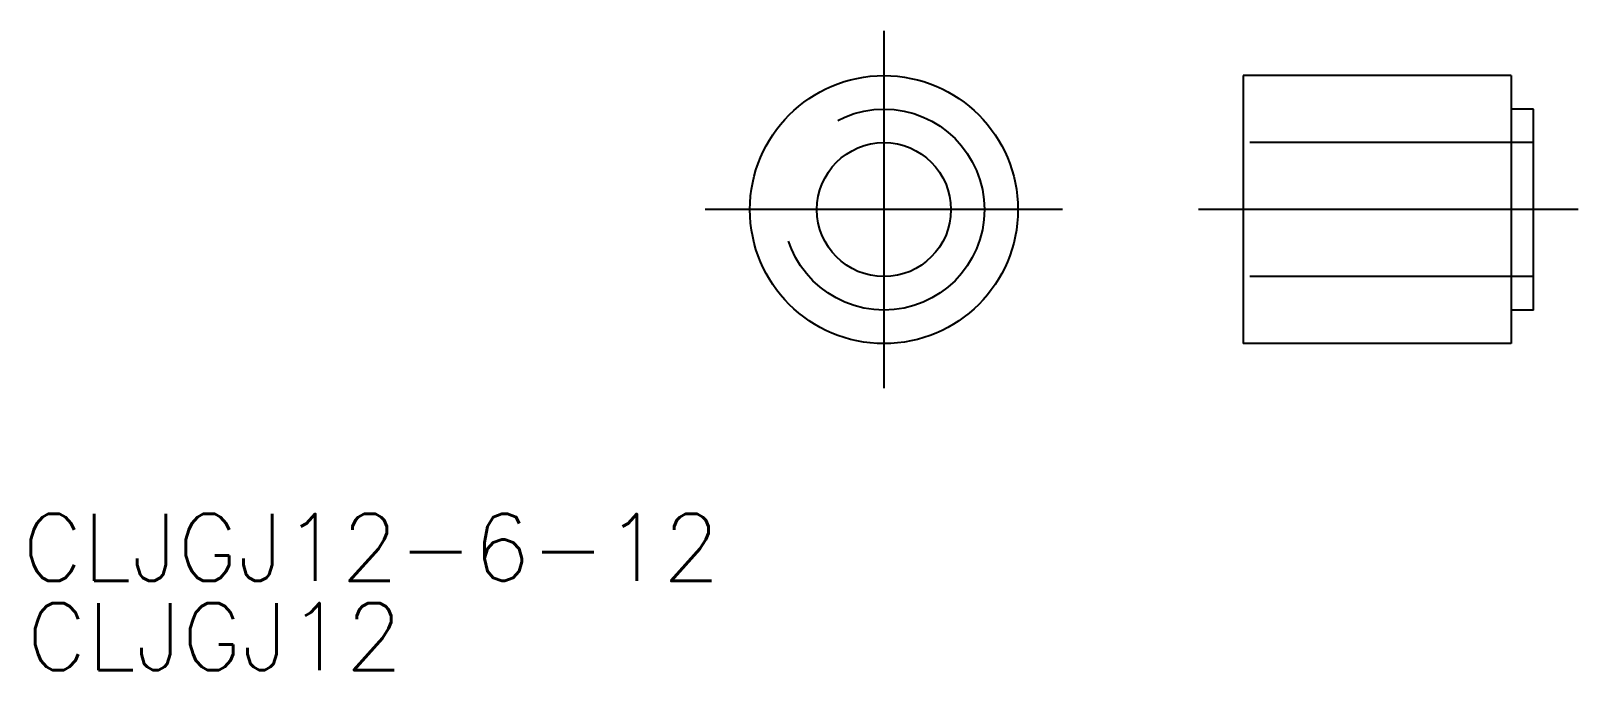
# Model space of a CAD drawing. Extents: x -38.2 to 31.1, y -20.6 to 8.
import ezdxf

# ---------------------------------------------------------------- set-up
doc = ezdxf.new("R2010")
doc.units = 0
doc.linetypes.add('CENTER', pattern=[50.8, 31.75, -6.35, 6.35, -6.35])
doc.linetypes.add('DASHED', pattern=[19.05, 12.7, -6.35])
doc.layers.get('0').update_dxf_attribs({"linetype": 'CONTINUOUS'})
doc.layers.add('CENTER', color=1, linetype='CENTER')
doc.styles.get("Standard").update_dxf_attribs({"font": 'txt.shx', "height": 3, "bigfont": 'bigfont.shx'})

msp = doc.modelspace()

# ---------------------------------------------------------------- linework, layer by layer
at = {"color": 7, "linetype": 'CONTINUOUS'}
for p, q in [((28.081, 6), (16.081, 6)), ((16.081, 6), (16.081, -6)), ((28.081, 6), (28.081, -6)), ((29.081, 4.5), (28.081, 4.5)), ((29.081, -4.5), (29.081, 4.5)), ((29.081, -4.5), (28.081, -4.5)), ((28.081, -6), (16.081, -6))]:
    msp.add_line(p, q, dxfattribs=at)
at = {"color": 3, "linetype": 'DASHED'}
for p, q in [((29.081, 3), (16.081, 3)), ((29.081, -3), (16.081, -3))]:
    msp.add_line(p, q, dxfattribs=at)
at = {"color": 7, "linetype": 'CONTINUOUS'}
for radius in [6, 3]:
    msp.add_circle((0, 0), radius, dxfattribs=at)
at = {"color": 3, "linetype": 'DASHED'}
msp.add_circle((0, 0), 4.5, dxfattribs=at)
at = {"layer": 'CENTER', "color": 1, "linetype": 'CENTER'}
for p, q in [((0, 8), (0, -8)), ((8, 0), (-8, 0)), ((31.081, 0), (14.081, 0))]:
    msp.add_line(p, q, dxfattribs=at)

# ---------------------------------------------------------------- texts
at = {"color": 7, "linetype": 'CONTINUOUS'}
for s, p in [('CLJGJ12-6-12', (-38.581, -16.623)), ('CLJGJ12', (-38.392, -20.617))]:
    msp.add_text(s, height=3, dxfattribs=at).set_placement(p)

doc.saveas('drawing.dxf')
